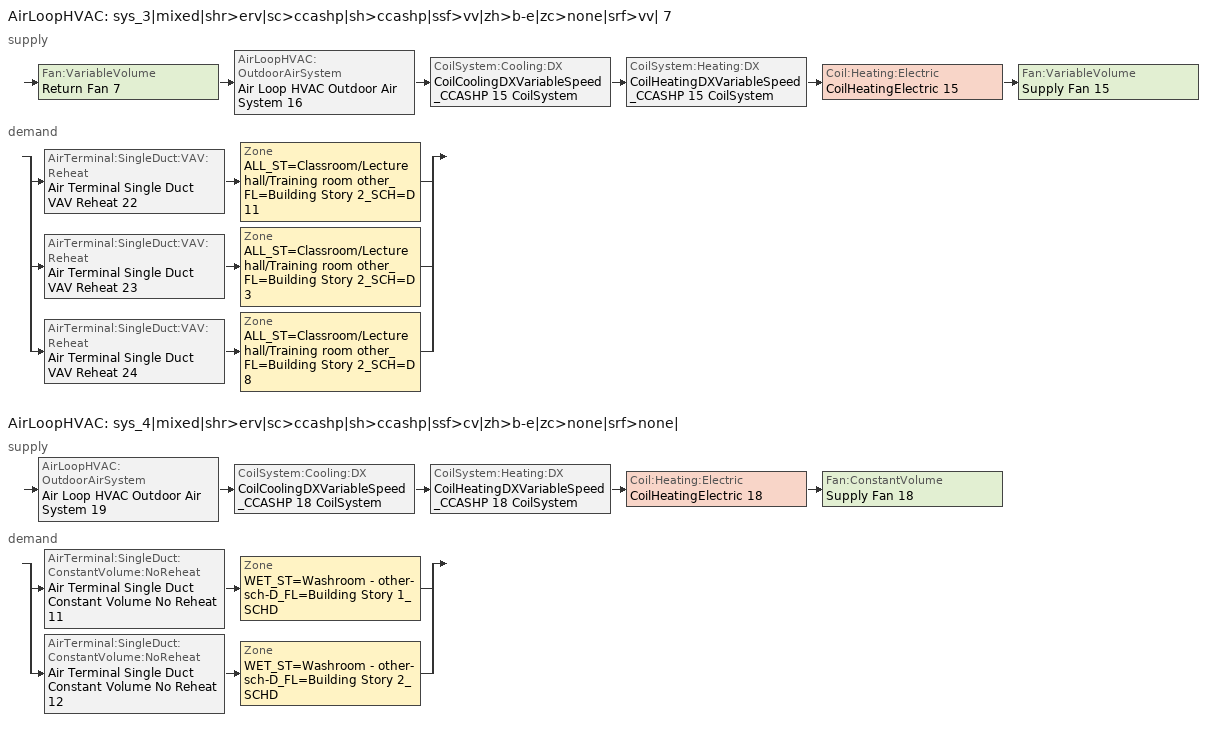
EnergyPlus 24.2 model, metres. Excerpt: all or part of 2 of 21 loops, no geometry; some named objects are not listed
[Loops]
AirLoopHVAC 'sys_3|mixed|shr>erv|sc>ccashp|sh>ccashp|ssf>vv|zh>b-e|zc>none|srf>vv| 7'
 supply: Fan:VariableVolume 'Return Fan 7' > AirLoopHVAC:OutdoorAirSystem 'Air Loop HVAC Outdoor Air System 16' > CoilSystem:Cooling:DX 'CoilCoolingDXVariableSpeed_CCASHP 15 CoilSystem' > CoilSystem:Heating:DX 'CoilHeatingDXVariableSpeed_CCASHP 15 CoilSystem' > Coil:Heating:Electric 'CoilHeatingElectric 15' > Fan:VariableVolume 'Supply Fan 15'
 demand: split
  | AirTerminal:SingleDuct:VAV:Reheat 'Air Terminal Single Duct VAV Reheat 22' > Zone 'ALL_ST=Classroom/Lecture hall/Training room other_FL=Building Story 2_SCH=D 11'
  | AirTerminal:SingleDuct:VAV:Reheat 'Air Terminal Single Duct VAV Reheat 23' > Zone 'ALL_ST=Classroom/Lecture hall/Training room other_FL=Building Story 2_SCH=D 3'
  | AirTerminal:SingleDuct:VAV:Reheat 'Air Terminal Single Duct VAV Reheat 24' > Zone 'ALL_ST=Classroom/Lecture hall/Training room other_FL=Building Story 2_SCH=D 8'
AirLoopHVAC 'sys_4|mixed|shr>erv|sc>ccashp|sh>ccashp|ssf>cv|zh>b-e|zc>none|srf>none|'
 supply: AirLoopHVAC:OutdoorAirSystem 'Air Loop HVAC Outdoor Air System 19' > CoilSystem:Cooling:DX 'CoilCoolingDXVariableSpeed_CCASHP 18 CoilSystem' > CoilSystem:Heating:DX 'CoilHeatingDXVariableSpeed_CCASHP 18 CoilSystem' > Coil:Heating:Electric 'CoilHeatingElectric 18' > Fan:ConstantVolume 'Supply Fan 18'
 demand: split
  | AirTerminal:SingleDuct:ConstantVolume:NoReheat 'Air Terminal Single Duct Constant Volume No Reheat 11' > Zone 'WET_ST=Washroom - other-sch-D_FL=Building Story 1_SCHD'
  | AirTerminal:SingleDuct:ConstantVolume:NoReheat 'Air Terminal Single Duct Constant Volume No Reheat 12' > Zone 'WET_ST=Washroom - other-sch-D_FL=Building Story 2_SCHD'
[ZoneControl:Thermostat] Temperature Difference Between Cutout And Setpoint {deltaC}=0
Name | Zone or ZoneList | Control Type Schedule | Control 1
ALL_ST=Classroom/Lecture hall/Training room other_FL=Building Story 2_SCH=D 11 Thermostat | ALL_ST=Classroom/Lecture hall/Training room other_FL=Building Story 2_SCH=D 11 | ALL_ST=Classroom/Lecture hall/Training room other_FL=Building Story 2_SCH=D 11 Thermostat Schedule | Space Function Classroom/Lecture hall/Training room other Thermostat 71
ALL_ST=Classroom/Lecture hall/Training room other_FL=Building Story 2_SCH=D 3 Thermostat | ALL_ST=Classroom/Lecture hall/Training room other_FL=Building Story 2_SCH=D 3 | ALL_ST=Classroom/Lecture hall/Training room other_FL=Building Story 2_SCH=D 3 Thermostat Schedule | Space Function Classroom/Lecture hall/Training room other Thermostat 53
ALL_ST=Classroom/Lecture hall/Training room other_FL=Building Story 2_SCH=D 8 Thermostat | ALL_ST=Classroom/Lecture hall/Training room other_FL=Building Story 2_SCH=D 8 | ALL_ST=Classroom/Lecture hall/Training room other_FL=Building Story 2_SCH=D 8 Thermostat Schedule | Space Function Classroom/Lecture hall/Training room other Thermostat 58
WET_ST=Washroom - other-sch-D_FL=Building Story 1_SCHD Thermostat | WET_ST=Washroom - other-sch-D_FL=Building Story 1_SCHD | WET_ST=Washroom - other-sch-D_FL=Building Story 1_SCHD Thermostat Schedule | Space Function Washroom - other-sch-D Thermostat 5
WET_ST=Washroom - other-sch-D_FL=Building Story 2_SCHD Thermostat | WET_ST=Washroom - other-sch-D_FL=Building Story 2_SCHD | WET_ST=Washroom - other-sch-D_FL=Building Story 2_SCHD Thermostat Schedule | Space Function Washroom - other-sch-D Thermostat 6
[ThermostatSetpoint:DualSetpoint] Heating Setpoint Temperature Schedule=NECB-D-Thermostat Setpoint-Heating; Cooling Setpoint Temperature Schedule=NECB-D-Thermostat Setpoint-Cooling
Space Function Classroom/Lecture hall/Training room other Thermostat 71; Space Function Classroom/Lecture hall/Training room other Thermostat 53; Space Function Classroom/Lecture hall/Training room other Thermostat 58; Space Function Washroom - other-sch-D Thermostat 5; Space Function Washroom - other-sch-D Thermostat 6
[AirTerminal:SingleDuct:ConstantVolume:NoReheat] Availability Schedule=Always On Discrete; Maximum Air Flow Rate {m3/s}=AutoSize
Air Terminal Single Duct Constant Volume No Reheat 11; Air Terminal Single Duct Constant Volume No Reheat 12
[ZoneHVAC:Baseboard:Convective:Electric] Availability Schedule=Always On Discrete; Heating Design Capacity {W}=Autosize; Efficiency=1
ZoneHVACBaseboardConvectiveElectric 29; ZoneHVACBaseboardConvectiveElectric 30; ZoneHVACBaseboardConvectiveElectric 31; ZoneHVACBaseboardConvectiveElectric 34; ZoneHVACBaseboardConvectiveElectric 35
[Zone equipment]
ALL_ST=Classroom/Lecture hall/Training room other_FL=Building Story 2_SCH=D 11: Air Terminal Single Duct VAV Reheat 22, ZoneHVACBaseboardConvectiveElectric 29
ALL_ST=Classroom/Lecture hall/Training room other_FL=Building Story 2_SCH=D 3: Air Terminal Single Duct VAV Reheat 23, ZoneHVACBaseboardConvectiveElectric 30
ALL_ST=Classroom/Lecture hall/Training room other_FL=Building Story 2_SCH=D 8: Air Terminal Single Duct VAV Reheat 24, ZoneHVACBaseboardConvectiveElectric 31
WET_ST=Washroom - other-sch-D_FL=Building Story 1_SCHD: Air Terminal Single Duct Constant Volume No Reheat 11, ZoneHVACBaseboardConvectiveElectric 34
WET_ST=Washroom - other-sch-D_FL=Building Story 2_SCHD: Air Terminal Single Duct Constant Volume No Reheat 12, ZoneHVACBaseboardConvectiveElectric 35
[Sizing:Zone] Zone Cooling Design Supply Air Temperature Input Method=TemperatureDifference; Zone Cooling Design Supply Air Temperature {C}=13; Zone Cooling Design Supply Air Temperature Difference {deltaC}=11; Zone Heating Design Supply Air Temperature Input Method=TemperatureDifference; Zone Heating Design Supply Air Temperature {C}=43; Zone Heating Design Supply Air Temperature Difference {deltaC}=21; Zone Cooling Design Supply Air Humidity Ratio {kgWater/kgDryAir}=0.0085; Zone Heating Design Supply Air Humidity Ratio {kgWater/kgDryAir}=0.008; Zone Heating Sizing Factor=1.3; Zone Cooling Sizing Factor=1.1; Cooling Design Air Flow Method=DesignDay; Cooling Design Air Flow Rate {m3/s}=0; Cooling Minimum Air Flow per Zone Floor Area {m3/s-m2}=0.000762; Cooling Minimum Air Flow {m3/s}=0; Cooling Minimum Air Flow Fraction=0; Heating Design Air Flow Method=DesignDay; Heating Design Air Flow Rate {m3/s}=0; Heating Maximum Air Flow per Zone Floor Area {m3/s-m2}=0.002032; Heating Maximum Air Flow {m3/s}=0.141576; Heating Maximum Air Flow Fraction=0.3; Account for Dedicated Outdoor Air System=No; Zone Load Sizing Method=Sensible Load Only No Latent Load; Zone Latent Cooling Design Supply Air Humidity Ratio Input Method=HumidityRatioDifference; Zone Cooling Design Supply Air Humidity Ratio Difference {kgWater/kgDryAir}=0.005; Zone Latent Heating Design Supply Air Humidity Ratio Input Method=HumidityRatioDifference; Zone Humidification Design Supply Air Humidity Ratio Difference {kgWater/kgDryAir}=0.005; Type of Space Sum to Use=Coincident
Name | Design Specification Outdoor Air Object
ALL_ST=Classroom/Lecture hall/Training room other_FL=Building Story 2_SCH=D 11 | ALL_ST=Classroom/Lecture hall/Training room other_FL=Building Story 2_SCH=D 11 DSOA Space List
ALL_ST=Classroom/Lecture hall/Training room other_FL=Building Story 2_SCH=D 3 | ALL_ST=Classroom/Lecture hall/Training room other_FL=Building Story 2_SCH=D 3 DSOA Space List
ALL_ST=Classroom/Lecture hall/Training room other_FL=Building Story 2_SCH=D 8 | ALL_ST=Classroom/Lecture hall/Training room other_FL=Building Story 2_SCH=D 8 DSOA Space List
WET_ST=Washroom - other-sch-D_FL=Building Story 1_SCHD | WET_ST=Washroom - other-sch-D_FL=Building Story 1_SCHD DSOA Space List
WET_ST=Washroom - other-sch-D_FL=Building Story 2_SCHD | WET_ST=Washroom - other-sch-D_FL=Building Story 2_SCHD DSOA Space List
[Controller:MechanicalVentilation] Demand Controlled Ventilation=No; System Outdoor Air Method=ZoneSum
Name | Availability Schedule | Zone or ZoneList Name 1 | Design Specification Outdoor Air Object Name 1 | Zone or ZoneList Name 2 | Design Specification Outdoor Air Object Name 2 | Zone or ZoneList Name 3 | Design Specification Outdoor Air Object Name 3
Controller Mechanical Ventilation 16 | sys_3|mixed|shr>none|sc>ccashp|sh>ccashp|ssf>vv|zh>b-e|zc>none|srf>vv| 7 Occ Sch | ALL_ST=Classroom/Lecture hall/Training room other_FL=Building Story 2_SCH=D 11 | Space Function Classroom/Lecture hall/Training room other Ventilation | ALL_ST=Classroom/Lecture hall/Training room other_FL=Building Story 2_SCH=D 3 | Space Function Classroom/Lecture hall/Training room other Ventilation | ALL_ST=Classroom/Lecture hall/Training room other_FL=Building Story 2_SCH=D 8 | Space Function Classroom/Lecture hall/Training room other Ventilation
Controller Mechanical Ventilation 19 | sys_4|mixed|shr>none|sc>ccashp|sh>ccashp|ssf>cv|zh>b-e|zc>none|srf>none| Occ Sch | WET_ST=Washroom - other-sch-D_FL=Building Story 1_SCHD | Space Function Washroom - other-sch-D Ventilation | WET_ST=Washroom - other-sch-D_FL=Building Story 2_SCHD | Space Function Washroom - other-sch-D Ventilation
[DesignSpecification:OutdoorAir] Outdoor Air Method=Sum; Outdoor Air Flow per Zone {m3/s}=0; Outdoor Air Flow Air Changes per Hour {1/hr}=0
Name | Outdoor Air Flow per Person {m3/s-person} | Outdoor Air Flow per Zone Floor Area {m3/s-m2}
Space Function Classroom/Lecture hall/Training room other Ventilation | 0.018567 | 0.0003048
Space Function Washroom - other-sch-D Ventilation | 0 | 0.00508
[DesignSpecification:OutdoorAir:SpaceList]
Name | Space Name 1 | Space Design Specification Outdoor Air Object Name 1
ALL_ST=Classroom/Lecture hall/Training room other_FL=Building Story 2_SCH=D 11 DSOA Space List | Mult_Class_2_Pod_3_ZN_1_FLR_2 | Space Function Classroom/Lecture hall/Training room other Ventilation
ALL_ST=Classroom/Lecture hall/Training room other_FL=Building Story 2_SCH=D 3 DSOA Space List | Mult_Class_2_Pod_2_ZN_1_FLR_2 | Space Function Classroom/Lecture hall/Training room other Ventilation
ALL_ST=Classroom/Lecture hall/Training room other_FL=Building Story 2_SCH=D 8 DSOA Space List | Mult_Class_2_Pod_1_ZN_1_FLR_2 | Space Function Classroom/Lecture hall/Training room other Ventilation
WET_ST=Washroom - other-sch-D_FL=Building Story 1_SCHD DSOA Space List | Bathrooms_ZN_1_FLR_1 | Space Function Washroom - other-sch-D Ventilation
WET_ST=Washroom - other-sch-D_FL=Building Story 2_SCHD DSOA Space List | Bathrooms_ZN_1_FLR_2 | Space Function Washroom - other-sch-D Ventilation
[AirTerminal:SingleDuct:VAV:Reheat] Availability Schedule=Always On Discrete; Maximum Air Flow Rate {m3/s}=Autosize; Zone Minimum Air Flow Input Method=Constant; Constant Minimum Air Flow Fraction=0.3; Fixed Minimum Air Flow Rate {m3/s}=0; Maximum Hot Water or Steam Flow Rate {m3/s}=Autosize; Minimum Hot Water or Steam Flow Rate {m3/s}=0; Convergence Tolerance=0.001; Damper Heating Action=Normal; Maximum Flow per Zone Floor Area During Reheat {m3/s-m2}=Autocalculate; Maximum Flow Fraction During Reheat=0.5; Maximum Reheat Air Temperature {C}=43
Name | Reheat Coil
Air Terminal Single Duct VAV Reheat 22 | Coil Heating Electric 22
Air Terminal Single Duct VAV Reheat 23 | Coil Heating Electric 23
Air Terminal Single Duct VAV Reheat 24 | Coil Heating Electric 24
[Coil:Heating:Electric] Availability Schedule=Always On Discrete; Efficiency=1
Name | Nominal Capacity {W}
Coil Heating Electric 22 | 47502.5
Coil Heating Electric 23 | 47427.1
Coil Heating Electric 24 | 47425.2
CoilHeatingElectric 15; CoilHeatingElectric 18 | Autosize
[AirLoopHVAC] Design Supply Air Flow Rate {m3/s}=AutoSize; Design Return Air Flow Fraction of Supply Air Flow=1
sys_3|mixed|shr>erv|sc>ccashp|sh>ccashp|ssf>vv|zh>b-e|zc>none|srf>vv| 7; sys_4|mixed|shr>erv|sc>ccashp|sh>ccashp|ssf>cv|zh>b-e|zc>none|srf>none|
[Sizing:System] Type of Load to Size On=Sensible; Design Outdoor Air Flow Rate {m3/s}=Autosize; Central Heating Maximum System Air Flow Ratio=1; Preheat Design Temperature {C}=7; Preheat Design Humidity Ratio {kgWater/kgDryAir}=0.008; Precool Design Temperature {C}=13; Precool Design Humidity Ratio {kgWater/kgDryAir}=0.008; Central Cooling Design Supply Air Temperature {C}=13; Central Heating Design Supply Air Temperature {C}=43; Type of Zone Sum to Use=NonCoincident; 100% Outdoor Air in Cooling=No; 100% Outdoor Air in Heating=No; Central Cooling Design Supply Air Humidity Ratio {kgWater/kgDryAir}=0.0085; Central Heating Design Supply Air Humidity Ratio {kgWater/kgDryAir}=0.008; Cooling Supply Air Flow Rate Method=DesignDay; Cooling Supply Air Flow Rate {m3/s}=0; Cooling Supply Air Flow Rate Per Floor Area {m3/s-m2}=0.00996765; Cooling Fraction of Autosized Cooling Supply Air Flow Rate=1; Cooling Supply Air Flow Rate Per Unit Cooling Capacity {m3/s-W}=3.94755e-05; Heating Supply Air Flow Rate Method=DesignDay; Heating Supply Air Flow Rate {m3/s}=0; Heating Supply Air Flow Rate Per Floor Area {m3/s-m2}=0.00996765; Heating Fraction of Autosized Heating Supply Air Flow Rate=1; Heating Fraction of Autosized Cooling Supply Air Flow Rate=1; Heating Supply Air Flow Rate Per Unit Heating Capacity {m3/s-W}=3.15882e-05; System Outdoor Air Method=ZoneSum; Zone Maximum Outdoor Air Fraction=1; Cooling Design Capacity Method=CoolingDesignCapacity; Cooling Design Capacity {W}=Autosize; Cooling Design Capacity Per Floor Area {W/m2}=234.7; Fraction of Autosized Cooling Design Capacity=1; Heating Design Capacity Method=HeatingDesignCapacity; Heating Design Capacity {W}=Autosize; Heating Design Capacity Per Floor Area {W/m2}=157; Fraction of Autosized Heating Design Capacity=1; Central Cooling Capacity Control Method=OnOff; Occupant Diversity=Autosize
sys_3|mixed|shr>erv|sc>ccashp|sh>ccashp|ssf>vv|zh>b-e|zc>none|srf>vv| 7; sys_4|mixed|shr>erv|sc>ccashp|sh>ccashp|ssf>cv|zh>b-e|zc>none|srf>none|
[Controller:OutdoorAir] Minimum Outdoor Air Flow Rate {m3/s}=Autosize; Maximum Outdoor Air Flow Rate {m3/s}=Autosize; Economizer Control Type=DifferentialEnthalpy; Economizer Control Action Type=ModulateFlow; Lockout Type=NoLockout; Minimum Limit Type=FixedMinimum; High Humidity Control=No; High Humidity Outdoor Air Flow Ratio=1; Control High Indoor Humidity Based on Outdoor Humidity Ratio=Yes; Heat Recovery Bypass Control Type=BypassWhenOAFlowGreaterThanMinimum; Economizer Operation Staging=InterlockedWithMechanicalCooling
Name | Minimum Outdoor Air Schedule | Mechanical Ventilation Controller
Controller Outdoor Air 16 | sys_3|mixed|shr>none|sc>ccashp|sh>ccashp|ssf>vv|zh>b-e|zc>none|srf>vv| 7 Occ Sch | Controller Mechanical Ventilation 16
Controller Outdoor Air 19 | sys_4|mixed|shr>none|sc>ccashp|sh>ccashp|ssf>cv|zh>b-e|zc>none|srf>none| Occ Sch | Controller Mechanical Ventilation 19
[HeatExchanger:AirToAir:SensibleAndLatent] Availability Schedule=Always On Discrete; Nominal Supply Air Flow Rate {m3/s}=Autosize; Sensible Effectiveness at 100% Heating Air Flow=0.5; Latent Effectiveness at 100% Heating Air Flow=0.5; Sensible Effectiveness at 100% Cooling Air Flow=0.5; Latent Effectiveness at 100% Cooling Air Flow=0.5; Supply Air Outlet Temperature Control=Yes; Heat Exchanger Type=Rotary; Frost Control Type=ExhaustOnly; Threshold Temperature {C}=-23.3; Initial Defrost Time Fraction=0.167; Rate of Defrost Time Fraction Increase {1/K}=1.44; Economizer Lockout=Yes
Name | Nominal Electric Power {W} | Sensible Effectiveness of Heating Air Flow Curve | Latent Effectiveness of Heating Air Flow Curve | Sensible Effectiveness of Cooling Air Flow Curve | Latent Effectiveness of Cooling Air Flow Curve
sys_3|mixed|shr>none|sc>ccashp|sh>ccashp|ssf>vv|zh>b-e|zc>none|srf>vv| 7 ERV | 2905.68 | sys_3|mixed|shr>none|sc>ccashp|sh>ccashp|ssf>vv|zh>b-e|zc>none|srf>vv| 7 ERV_SensHeatEff 1 | sys_3|mixed|shr>none|sc>ccashp|sh>ccashp|ssf>vv|zh>b-e|zc>none|srf>vv| 7 ERV_LatHeatEff 1 | sys_3|mixed|shr>none|sc>ccashp|sh>ccashp|ssf>vv|zh>b-e|zc>none|srf>vv| 7 ERV_SensCoolEff 1 | sys_3|mixed|shr>none|sc>ccashp|sh>ccashp|ssf>vv|zh>b-e|zc>none|srf>vv| 7 ERV_LatCoolEff 1
sys_4|mixed|shr>none|sc>ccashp|sh>ccashp|ssf>cv|zh>b-e|zc>none|srf>none| ERV | 1580.858 | sys_4|mixed|shr>none|sc>ccashp|sh>ccashp|ssf>cv|zh>b-e|zc>none|srf>none| ERV_SensHeatEff 1 | sys_4|mixed|shr>none|sc>ccashp|sh>ccashp|ssf>cv|zh>b-e|zc>none|srf>none| ERV_LatHeatEff 1 | sys_4|mixed|shr>none|sc>ccashp|sh>ccashp|ssf>cv|zh>b-e|zc>none|srf>none| ERV_SensCoolEff 1 | sys_4|mixed|shr>none|sc>ccashp|sh>ccashp|ssf>cv|zh>b-e|zc>none|srf>none| ERV_LatCoolEff 1
[SetpointManager:OutdoorAirPretreat] Control Variable=Temperature; Minimum Setpoint Temperature {C}=-99; Maximum Setpoint Temperature {C}=99; Minimum Setpoint Humidity Ratio {kgWater/kgDryAir}=1e-05; Maximum Setpoint Humidity Ratio {kgWater/kgDryAir}=1
Name | Setpoint Node or NodeList
Setpoint Manager Outdoor Air Pretreat 18 | sys_3|mixed|shr>none|sc>ccashp|sh>ccashp|ssf>vv|zh>b-e|zc>none|srf>vv| 7 ERV Primary Outlet Air Node
Setpoint Manager Outdoor Air Pretreat 19 | sys_4|mixed|shr>none|sc>ccashp|sh>ccashp|ssf>cv|zh>b-e|zc>none|srf>none| ERV Primary Outlet Air Node
[SetpointManager:MixedAir] Control Variable=Temperature
Name | Setpoint Node or NodeList
Return Fan 7 Outlet Air Node OS Default SPM | Return Fan 7 Outlet Air Node
sys_3|mixed|shr>erv|sc>ccashp|sh>ccashp|ssf>vv|zh>b-e|zc>none|srf>vv| 7 Mixed Air Node OS Default SPM | sys_3|mixed|shr>erv|sc>ccashp|sh>ccashp|ssf>vv|zh>b-e|zc>none|srf>vv| 7 Mixed Air Node
CoilCoolingDXVariableSpeed_CCASHP 15 Outlet Air Node OS Default SPM | CoilCoolingDXVariableSpeed_CCASHP 15 Outlet Air Node
CoilHeatingDXVariableSpeed_CCASHP 15 Outlet Air Node OS Default SPM | CoilHeatingDXVariableSpeed_CCASHP 15 Outlet Air Node
sys_4|mixed|shr>erv|sc>ccashp|sh>ccashp|ssf>cv|zh>b-e|zc>none|srf>none| Mixed Air Node OS Default SPM | sys_4|mixed|shr>erv|sc>ccashp|sh>ccashp|ssf>cv|zh>b-e|zc>none|srf>none| Mixed Air Node
CoilCoolingDXVariableSpeed_CCASHP 18 Outlet Air Node OS Default SPM | CoilCoolingDXVariableSpeed_CCASHP 18 Outlet Air Node
CoilHeatingDXVariableSpeed_CCASHP 18 Outlet Air Node OS Default SPM | CoilHeatingDXVariableSpeed_CCASHP 18 Outlet Air Node
CoilHeatingElectric 18 Outlet Air Node OS Default SPM | CoilHeatingElectric 18 Outlet Air Node
[CoilSystem:Cooling:DX]
Name | Cooling Coil
CoilCoolingDXVariableSpeed_CCASHP 15 CoilSystem | CoilCoolingDXVariableSpeed_CCASHP 15
CoilCoolingDXVariableSpeed_CCASHP 18 CoilSystem | CoilCoolingDXVariableSpeed_CCASHP 18
[Coil:Cooling:DX:VariableSpeed] Number of Speeds=1; Nominal Speed Level=1; Rated Air Flow Rate At Selected Nominal Speed Level {m3/s}=AutoSize; Nominal Time for Condensate to Begin Leaving the Coil {s}=0; Initial Moisture Evaporation Rate Divided by Steady-State AC Latent Capacity=0; Maximum Cycling Rate {cycles/hr}=2.5; Latent Capacity Time Constant {s}=60; Fan Delay Time {s}=60; Energy Part Load Fraction Curve=Mitsubishi Hyper Heating VRF Outdoor Unit CPLFFPLR curve; Condenser Type=AirCooled; Evaporative Condenser Pump Rated Power Consumption {W}=0; Crankcase Heater Capacity {W}=1e-06; Maximum Outdoor Dry-Bulb Temperature for Crankcase Heater Operation {C}=10; Minimum Outdoor Dry-Bulb Temperature for Compressor Operation {C}=-25; Basin Heater Capacity {W/K}=0; Basin Heater Setpoint Temperature {C}=2; Speed Reference Unit Gross Rated Total Cooling Capacity 1 {W}=8914.19; Speed Reference Unit Gross Rated Sensible Heat Ratio 1=0.79; Speed Reference Unit Gross Rated Cooling COP 1 {W/W}=3.76; Speed Reference Unit Rated Air Flow Rate 1 {m3/s}=0.944; Speed Rated Evaporator Fan Power Per Volume Flow Rate 2017 1 {W/(m3/s)}=773.3; Speed Rated Evaporator Fan Power Per Volume Flow Rate 2023 1 {W/(m3/s)}=934.4; Speed Total Cooling Capacity Function of Temperature Curve Name 1=Mitsubishi Hyper Heating VRF Outdoor Unit CCAPFT curve; Speed Total Cooling Capacity Function of Air Flow Fraction Curve Name 1=Mitsubishi Hyper Heating VRF Outdoor Unit CCAPFFF curve; Speed Energy Input Ratio Function of Temperature Curve Name 1=Mitsubishi Hyper Heating VRF Outdoor Unit CEIRFT curve; Speed Energy Input Ratio Function of Air Flow Fraction Curve Name 1=Mitsubishi Hyper Heating VRF Outdoor Unit CEIRFFF curve
Name | Gross Rated Total Cooling Capacity At Selected Nominal Speed Level {W}
CoilCoolingDXVariableSpeed_CCASHP 15 | 254238
CoilCoolingDXVariableSpeed_CCASHP 18 | 89415
[CoilSystem:Heating:DX]
Name | Heating Coil
CoilHeatingDXVariableSpeed_CCASHP 15 CoilSystem | CoilHeatingDXVariableSpeed_CCASHP 15
CoilHeatingDXVariableSpeed_CCASHP 18 CoilSystem | CoilHeatingDXVariableSpeed_CCASHP 18
[Coil:Heating:DX:VariableSpeed] Number of Speeds=1; Nominal Speed Level=1; Rated Air Flow Rate At Selected Nominal Speed Level {m3/s}=AutoSize; Energy Part Load Fraction Curve=Mitsubishi Hyper Heating VRF Outdoor Unit HPLFFPLR curve; Defrost Energy Input Ratio Function of Temperature Curve=Mitsubishi Hyper Heating VRF Outdoor Unit Defrost HEIRFT curve; Minimum Outdoor Dry-Bulb Temperature for Compressor Operation {C}=-25; Maximum Outdoor Dry-Bulb Temperature for Defrost Operation {C}=5; Crankcase Heater Capacity {W}=1e-06; Maximum Outdoor Dry-Bulb Temperature for Crankcase Heater Operation {C}=10; Defrost Strategy=ReverseCycle; Defrost Control=OnDemand; Defrost Time Period Fraction=0.166667; Resistive Defrost Heater Capacity {W}=AutoSize; Speed Reference Unit Gross Rated Heating Capacity 1 {W}=9124.85; Speed Reference Unit Rated Air Flow Rate 1 {m3/s}=0.653; Speed Rated Supply Air Fan Power Per Volume Flow Rate 2017 1 {W/(m3/s)}=773.3; Speed Rated Supply Air Fan Power Per Volume Flow Rate 2023 1 {W/(m3/s)}=934.4; Speed Heating Capacity Function of Temperature Curve Name 1=Mitsubishi Hyper Heating VRF Outdoor Unit HCAPFT curve; Speed Total  Heating Capacity Function of Air Flow Fraction Curve Name 1=Mitsubishi Hyper Heating VRF Outdoor Unit HCAPFFF curve; Speed Energy Input Ratio Function of Temperature Curve Name 1=Mitsubishi Hyper Heating VRF Outdoor Unit HEIRFT curve; Speed Energy Input Ratio Function of Air Flow Fraction Curve Name 1=Mitsubishi Hyper Heating VRF Outdoor Unit HEIRFFF curve
Name | Rated Heating Capacity At Selected Nominal Speed Level {W} | Speed Reference Unit Gross Rated Heating COP 1 {W/W}
CoilHeatingDXVariableSpeed_CCASHP 15 | 254238 | 4.61871
CoilHeatingDXVariableSpeed_CCASHP 18 | 89415 | 4.29576
[Fan:ConstantVolume]
Supply Fan 18: Availability Schedule=sys_4|mixed|shr>none|sc>ccashp|sh>ccashp|ssf>cv|zh>b-e|zc>none|srf>none| Occ Sch; Fan Total Efficiency=0.39975; Pressure Rise {Pa}=640; Maximum Flow Rate {m3/s}=AutoSize; Motor Efficiency=0.615; Motor In Airstream Fraction=1
[SetpointManager:SingleZone:Reheat]
Setpoint Manager Single Zone Reheat 11: Control Variable=Temperature; Minimum Supply Air Temperature {C}=13; Maximum Supply Air Temperature {C}=43; Control Zone=WET_ST=Washroom - other-sch-D_FL=Building Story 1_SCHD; Setpoint Node or NodeList=sys_4|mixed|shr>erv|sc>ccashp|sh>ccashp|ssf>cv|zh>b-e|zc>none|srf>none| Supply Outlet Node
[Fan:VariableVolume] Availability Schedule=sys_3|mixed|shr>none|sc>ccashp|sh>ccashp|ssf>vv|zh>b-e|zc>none|srf>vv| 7 Occ Sch; Maximum Flow Rate {m3/s}=AutoSize; Fan Power Minimum Flow Rate Input Method=Fraction; Fan Power Minimum Air Flow Rate {m3/s}=0; Motor In Airstream Fraction=1; Fan Power Coefficient 5=0
Name | Fan Total Efficiency | Pressure Rise {Pa} | Fan Power Minimum Flow Fraction | Motor Efficiency | Fan Power Coefficient 1 | Fan Power Coefficient 2 | Fan Power Coefficient 3 | Fan Power Coefficient 4
Return Fan 7 | 0.299975 | 250 | 0.68 | 0.4615 | -2.4176 | 9.5874 | -11.559 | 5.4009
Supply Fan 15 | 0.549965 | 1000 | 0.5 | 0.8461 | -4.1457 | 16.803 | -19.471 | 7.8488
[SetpointManager:Warmest]
Setpoint Manager Warmest 8: Control Variable=Temperature; HVAC Air Loop=sys_3|mixed|shr>erv|sc>ccashp|sh>ccashp|ssf>vv|zh>b-e|zc>none|srf>vv| 7; Minimum Setpoint Temperature {C}=13; Maximum Setpoint Temperature {C}=22; Strategy=MaximumTemperature; Setpoint Node or NodeList=sys_3|mixed|shr>erv|sc>ccashp|sh>ccashp|ssf>vv|zh>b-e|zc>none|srf>vv| 7 Supply Outlet Node
[Schedule:Day:Interval]
NECB-D-Thermostat Setpoint-Heating Sun|Hol Day; NECB-D-Thermostat Setpoint-Heating Sat Day: No, 24:00, 18
NECB-D-Thermostat Setpoint-Heating Default|Wkdy Day; NECB-D-Thermostat Setpoint-Heating Default: No, 07:00, 18, 08:00, 20, 23:00, 22, 24:00, 18
NECB-D-Thermostat Setpoint-Cooling Sun|Hol Day; NECB-D-Thermostat Setpoint-Cooling Sat Day: No, 24:00, 35
NECB-D-Thermostat Setpoint-Cooling Default|Wkdy Day; NECB-D-Thermostat Setpoint-Cooling Default: No, 07:00, 35, 23:00, 24, 24:00, 35
Schedule Day 40; Schedule Day 39; Schedule Day 42; Schedule Day 41: No, 24:00, 0
sys_3|mixed|shr>none|sc>ccashp|sh>ccashp|ssf>vv|zh>b-e|zc>none|srf>vv| 7 Occ Sch Default; sys_4|mixed|shr>none|sc>ccashp|sh>ccashp|ssf>cv|zh>b-e|zc>none|srf>none| Occ Sch Default: No, 09:00, 0, 18:00, 1, 19:00, 0, 22:00, 1, 24:00, 0
sys_3|mixed|shr>none|sc>ccashp|sh>ccashp|ssf>vv|zh>b-e|zc>none|srf>vv| 7 Occ Sch Summer Design Day; sys_3|mixed|shr>none|sc>ccashp|sh>ccashp|ssf>vv|zh>b-e|zc>none|srf>vv| 7 Occ Sch Winter Design Day; sys_4|mixed|shr>none|sc>ccashp|sh>ccashp|ssf>cv|zh>b-e|zc>none|srf>none| Occ Sch Summer Design Day; sys_4|mixed|shr>none|sc>ccashp|sh>ccashp|ssf>cv|zh>b-e|zc>none|srf>none| Occ Sch Winter Design Day: No, 24:00, 1
[Schedule:Week:Daily]
NECB-D-Thermostat Setpoint-Heating Week Rule - Jan1-Dec31: NECB-D-Thermostat Setpoint-Heating Sun|Hol Day, NECB-D-Thermostat Setpoint-Heating Default|Wkdy Day, NECB-D-Thermostat Setpoint-Heating Default|Wkdy Day, NECB-D-Thermostat Setpoint-Heating Default|Wkdy Day, NECB-D-Thermostat Setpoint-Heating Default|Wkdy Day, NECB-D-Thermostat Setpoint-Heating Default|Wkdy Day, NECB-D-Thermostat Setpoint-Heating Sat Day, NECB-D-Thermostat Setpoint-Heating Default, NECB-D-Thermostat Setpoint-Heating Default, NECB-D-Thermostat Setpoint-Heating Default, NECB-D-Thermostat Setpoint-Heating Default, NECB-D-Thermostat Setpoint-Heating Default
NECB-D-Thermostat Setpoint-Cooling Week Rule - Jan1-Dec31: NECB-D-Thermostat Setpoint-Cooling Sun|Hol Day, NECB-D-Thermostat Setpoint-Cooling Default|Wkdy Day, NECB-D-Thermostat Setpoint-Cooling Default|Wkdy Day, NECB-D-Thermostat Setpoint-Cooling Default|Wkdy Day, NECB-D-Thermostat Setpoint-Cooling Default|Wkdy Day, NECB-D-Thermostat Setpoint-Cooling Default|Wkdy Day, NECB-D-Thermostat Setpoint-Cooling Sat Day, NECB-D-Thermostat Setpoint-Cooling Default, NECB-D-Thermostat Setpoint-Cooling Default, NECB-D-Thermostat Setpoint-Cooling Default, NECB-D-Thermostat Setpoint-Cooling Default, NECB-D-Thermostat Setpoint-Cooling Default
sys_3|mixed|shr>none|sc>ccashp|sh>ccashp|ssf>vv|zh>b-e|zc>none|srf>vv| 7 Occ Sch Week Rule - Jan1-Dec31: Schedule Day 40, sys_3|mixed|shr>none|sc>ccashp|sh>ccashp|ssf>vv|zh>b-e|zc>none|srf>vv| 7 Occ Sch Default, sys_3|mixed|shr>none|sc>ccashp|sh>ccashp|ssf>vv|zh>b-e|zc>none|srf>vv| 7 Occ Sch Default, sys_3|mixed|shr>none|sc>ccashp|sh>ccashp|ssf>vv|zh>b-e|zc>none|srf>vv| 7 Occ Sch Default, sys_3|mixed|shr>none|sc>ccashp|sh>ccashp|ssf>vv|zh>b-e|zc>none|srf>vv| 7 Occ Sch Default, sys_3|mixed|shr>none|sc>ccashp|sh>ccashp|ssf>vv|zh>b-e|zc>none|srf>vv| 7 Occ Sch Default, Schedule Day 39, sys_3|mixed|shr>none|sc>ccashp|sh>ccashp|ssf>vv|zh>b-e|zc>none|srf>vv| 7 Occ Sch Default, sys_3|mixed|shr>none|sc>ccashp|sh>ccashp|ssf>vv|zh>b-e|zc>none|srf>vv| 7 Occ Sch Summer Design Day, sys_3|mixed|shr>none|sc>ccashp|sh>ccashp|ssf>vv|zh>b-e|zc>none|srf>vv| 7 Occ Sch Winter Design Day, sys_3|mixed|shr>none|sc>ccashp|sh>ccashp|ssf>vv|zh>b-e|zc>none|srf>vv| 7 Occ Sch Default, sys_3|mixed|shr>none|sc>ccashp|sh>ccashp|ssf>vv|zh>b-e|zc>none|srf>vv| 7 Occ Sch Default
sys_4|mixed|shr>none|sc>ccashp|sh>ccashp|ssf>cv|zh>b-e|zc>none|srf>none| Occ Sch Week Rule - Jan1-Dec31: Schedule Day 42, sys_4|mixed|shr>none|sc>ccashp|sh>ccashp|ssf>cv|zh>b-e|zc>none|srf>none| Occ Sch Default, sys_4|mixed|shr>none|sc>ccashp|sh>ccashp|ssf>cv|zh>b-e|zc>none|srf>none| Occ Sch Default, sys_4|mixed|shr>none|sc>ccashp|sh>ccashp|ssf>cv|zh>b-e|zc>none|srf>none| Occ Sch Default, sys_4|mixed|shr>none|sc>ccashp|sh>ccashp|ssf>cv|zh>b-e|zc>none|srf>none| Occ Sch Default, sys_4|mixed|shr>none|sc>ccashp|sh>ccashp|ssf>cv|zh>b-e|zc>none|srf>none| Occ Sch Default, Schedule Day 41, sys_4|mixed|shr>none|sc>ccashp|sh>ccashp|ssf>cv|zh>b-e|zc>none|srf>none| Occ Sch Default, sys_4|mixed|shr>none|sc>ccashp|sh>ccashp|ssf>cv|zh>b-e|zc>none|srf>none| Occ Sch Summer Design Day, sys_4|mixed|shr>none|sc>ccashp|sh>ccashp|ssf>cv|zh>b-e|zc>none|srf>none| Occ Sch Winter Design Day, sys_4|mixed|shr>none|sc>ccashp|sh>ccashp|ssf>cv|zh>b-e|zc>none|srf>none| Occ Sch Default, sys_4|mixed|shr>none|sc>ccashp|sh>ccashp|ssf>cv|zh>b-e|zc>none|srf>none| Occ Sch Default
[Schedule:Year]
NECB-D-Thermostat Setpoint-Heating: NECB-D-Thermostat Setpoint-Heating Week Rule - Jan1-Dec31, 1, 1, 12, 31
NECB-D-Thermostat Setpoint-Cooling: NECB-D-Thermostat Setpoint-Cooling Week Rule - Jan1-Dec31, 1, 1, 12, 31
sys_3|mixed|shr>none|sc>ccashp|sh>ccashp|ssf>vv|zh>b-e|zc>none|srf>vv| 7 Occ Sch: sys_3|mixed|shr>none|sc>ccashp|sh>ccashp|ssf>vv|zh>b-e|zc>none|srf>vv| 7 Occ Sch Week Rule - Jan1-Dec31, 1, 1, 12, 31
sys_4|mixed|shr>none|sc>ccashp|sh>ccashp|ssf>cv|zh>b-e|zc>none|srf>none| Occ Sch: sys_4|mixed|shr>none|sc>ccashp|sh>ccashp|ssf>cv|zh>b-e|zc>none|srf>none| Occ Sch Week Rule - Jan1-Dec31, 1, 1, 12, 31
[Schedule:Compact]
ALL_ST=Classroom/Lecture hall/Training room other_FL=Building Story 2_SCH=D 11 Thermostat Schedule; ALL_ST=Classroom/Lecture hall/Training room other_FL=Building Story 2_SCH=D 3 Thermostat Schedule; ALL_ST=Classroom/Lecture hall/Training room other_FL=Building Story 2_SCH=D 8 Thermostat Schedule; WET_ST=Washroom - other-sch-D_FL=Building Story 1_SCHD Thermostat Schedule; WET_ST=Washroom - other-sch-D_FL=Building Story 2_SCHD Thermostat Schedule: Through: 12/31, For: AllDays, Until: 24:00, 4
[Schedule:Constant]
Always On Discrete: Hourly Value=1
[Table:Lookup]
Mitsubishi Hyper Heating VRF Outdoor Unit CPLFFPLR curve: Mitsubishi Hyper Heating VRF Outdoor Unit CPLFFPLR curve Independent Variable List, None, 1, Dimensionless, 0, 0, 0, 0, 0, 0, 0, 0, 0, 0
Mitsubishi Hyper Heating VRF Outdoor Unit HPLFFPLR curve: Mitsubishi Hyper Heating VRF Outdoor Unit HPLFFPLR curve Independent Variable List, None, 1, Dimensionless, 0, 0, 0, 0, 0, 0, 0, 0, 0
Mitsubishi Hyper Heating VRF Outdoor Unit Defrost HEIRFT curve: Mitsubishi Hyper Heating VRF Outdoor Unit Defrost HEIRFT curve Independent Variable List, None, 1, Dimensionless, 1, 1, 1, 1, 1, 1, 1, 1, 1, 1, 1, 1, 1, 1, 1, 1, 1, 1, 1, 1, 1, 1
sys_3|mixed|shr>none|sc>ccashp|sh>ccashp|ssf>vv|zh>b-e|zc>none|srf>vv| 7 ERV_SensHeatEff 1: sys_3|mixed|shr>none|sc>ccashp|sh>ccashp|ssf>vv|zh>b-e|zc>none|srf>vv| 7 ERV_SensHeatEff 1 Independent Variable List, DivisorOnly, 0.5, 0, 10, Dimensionless, 0.5, 0.5
sys_3|mixed|shr>none|sc>ccashp|sh>ccashp|ssf>vv|zh>b-e|zc>none|srf>vv| 7 ERV_LatHeatEff 1: sys_3|mixed|shr>none|sc>ccashp|sh>ccashp|ssf>vv|zh>b-e|zc>none|srf>vv| 7 ERV_LatHeatEff 1 Independent Variable List, DivisorOnly, 0.5, 0, 10, Dimensionless, 0.5, 0.5
sys_3|mixed|shr>none|sc>ccashp|sh>ccashp|ssf>vv|zh>b-e|zc>none|srf>vv| 7 ERV_SensCoolEff 1: sys_3|mixed|shr>none|sc>ccashp|sh>ccashp|ssf>vv|zh>b-e|zc>none|srf>vv| 7 ERV_SensCoolEff 1 Independent Variable List, DivisorOnly, 0.5, 0, 10, Dimensionless, 0.5, 0.5
sys_3|mixed|shr>none|sc>ccashp|sh>ccashp|ssf>vv|zh>b-e|zc>none|srf>vv| 7 ERV_LatCoolEff 1: sys_3|mixed|shr>none|sc>ccashp|sh>ccashp|ssf>vv|zh>b-e|zc>none|srf>vv| 7 ERV_LatCoolEff 1 Independent Variable List, DivisorOnly, 0.5, 0, 10, Dimensionless, 0.5, 0.5
sys_4|mixed|shr>none|sc>ccashp|sh>ccashp|ssf>cv|zh>b-e|zc>none|srf>none| ERV_SensHeatEff 1: sys_4|mixed|shr>none|sc>ccashp|sh>ccashp|ssf>cv|zh>b-e|zc>none|srf>none| ERV_SensHeatEff 1 Independent Variable List, DivisorOnly, 0.5, 0, 10, Dimensionless, 0.5, 0.5
sys_4|mixed|shr>none|sc>ccashp|sh>ccashp|ssf>cv|zh>b-e|zc>none|srf>none| ERV_LatHeatEff 1: sys_4|mixed|shr>none|sc>ccashp|sh>ccashp|ssf>cv|zh>b-e|zc>none|srf>none| ERV_LatHeatEff 1 Independent Variable List, DivisorOnly, 0.5, 0, 10, Dimensionless, 0.5, 0.5
sys_4|mixed|shr>none|sc>ccashp|sh>ccashp|ssf>cv|zh>b-e|zc>none|srf>none| ERV_SensCoolEff 1: sys_4|mixed|shr>none|sc>ccashp|sh>ccashp|ssf>cv|zh>b-e|zc>none|srf>none| ERV_SensCoolEff 1 Independent Variable List, DivisorOnly, 0.5, 0, 10, Dimensionless, 0.5, 0.5
sys_4|mixed|shr>none|sc>ccashp|sh>ccashp|ssf>cv|zh>b-e|zc>none|srf>none| ERV_LatCoolEff 1: sys_4|mixed|shr>none|sc>ccashp|sh>ccashp|ssf>cv|zh>b-e|zc>none|srf>none| ERV_LatCoolEff 1 Independent Variable List, DivisorOnly, 0.5, 0, 10, Dimensionless, 0.5, 0.5
[Table:IndependentVariableList]
Mitsubishi Hyper Heating VRF Outdoor Unit CPLFFPLR curve Independent Variable List: Mitsubishi Hyper Heating VRF Outdoor Unit CPLFFPLR curve_ind_1
Mitsubishi Hyper Heating VRF Outdoor Unit HPLFFPLR curve Independent Variable List: Mitsubishi Hyper Heating VRF Outdoor Unit HPLFFPLR curve_ind_1
Mitsubishi Hyper Heating VRF Outdoor Unit Defrost HEIRFT curve Independent Variable List: Mitsubishi Hyper Heating VRF Outdoor Unit Defrost HEIRFT curve_ind_1, Mitsubishi Hyper Heating VRF Outdoor Unit Defrost HEIRFT curve_ind_2
sys_3|mixed|shr>none|sc>ccashp|sh>ccashp|ssf>vv|zh>b-e|zc>none|srf>vv| 7 ERV_SensHeatEff 1 Independent Variable List: sys_3|mixed|shr>none|sc>ccashp|sh>ccashp|ssf>vv|zh>b-e|zc>none|srf>vv| 7 ERV_SensibleHeating_IndependentVariable
sys_3|mixed|shr>none|sc>ccashp|sh>ccashp|ssf>vv|zh>b-e|zc>none|srf>vv| 7 ERV_LatHeatEff 1 Independent Variable List: sys_3|mixed|shr>none|sc>ccashp|sh>ccashp|ssf>vv|zh>b-e|zc>none|srf>vv| 7 ERV_LatentHeating_IndependentVariable
sys_3|mixed|shr>none|sc>ccashp|sh>ccashp|ssf>vv|zh>b-e|zc>none|srf>vv| 7 ERV_SensCoolEff 1 Independent Variable List: sys_3|mixed|shr>none|sc>ccashp|sh>ccashp|ssf>vv|zh>b-e|zc>none|srf>vv| 7 ERV_SensibleCooling_IndependentVariable
sys_3|mixed|shr>none|sc>ccashp|sh>ccashp|ssf>vv|zh>b-e|zc>none|srf>vv| 7 ERV_LatCoolEff 1 Independent Variable List: sys_3|mixed|shr>none|sc>ccashp|sh>ccashp|ssf>vv|zh>b-e|zc>none|srf>vv| 7 ERV_LatentCooling_IndependentVariable
sys_4|mixed|shr>none|sc>ccashp|sh>ccashp|ssf>cv|zh>b-e|zc>none|srf>none| ERV_SensHeatEff 1 Independent Variable List: sys_4|mixed|shr>none|sc>ccashp|sh>ccashp|ssf>cv|zh>b-e|zc>none|srf>none| ERV_SensibleHeating_IndependentVariable
sys_4|mixed|shr>none|sc>ccashp|sh>ccashp|ssf>cv|zh>b-e|zc>none|srf>none| ERV_LatHeatEff 1 Independent Variable List: sys_4|mixed|shr>none|sc>ccashp|sh>ccashp|ssf>cv|zh>b-e|zc>none|srf>none| ERV_LatentHeating_IndependentVariable
sys_4|mixed|shr>none|sc>ccashp|sh>ccashp|ssf>cv|zh>b-e|zc>none|srf>none| ERV_SensCoolEff 1 Independent Variable List: sys_4|mixed|shr>none|sc>ccashp|sh>ccashp|ssf>cv|zh>b-e|zc>none|srf>none| ERV_SensibleCooling_IndependentVariable
sys_4|mixed|shr>none|sc>ccashp|sh>ccashp|ssf>cv|zh>b-e|zc>none|srf>none| ERV_LatCoolEff 1 Independent Variable List: sys_4|mixed|shr>none|sc>ccashp|sh>ccashp|ssf>cv|zh>b-e|zc>none|srf>none| ERV_LatentCooling_IndependentVariable
[Table:IndependentVariable]
Mitsubishi Hyper Heating VRF Outdoor Unit CPLFFPLR curve_ind_1: Linear, Constant, 0, 1, Dimensionless, 0.1, 0.2, 0.3, 0.4, 0.5, 0.556, 0.694, 0.833, 0.972, 1
Mitsubishi Hyper Heating VRF Outdoor Unit HPLFFPLR curve_ind_1: Linear, Constant, 0, 1, Dimensionless, 0.1, 0.2, 0.3, 0.4, 0.5, 0.555, 0.694, 0.833, 1
Mitsubishi Hyper Heating VRF Outdoor Unit Defrost HEIRFT curve_ind_1: Linear, Constant, 15, 27.2, Temperature, 15, 27.2
Mitsubishi Hyper Heating VRF Outdoor Unit Defrost HEIRFT curve_ind_2: Linear, Constant, -25, 6, Temperature, -25, -10, -8, -6, -4, -2, 0, 1, 2, 4, 6
sys_3|mixed|shr>none|sc>ccashp|sh>ccashp|ssf>vv|zh>b-e|zc>none|srf>vv| 7 ERV_SensibleHeating_IndependentVariable; sys_3|mixed|shr>none|sc>ccashp|sh>ccashp|ssf>vv|zh>b-e|zc>none|srf>vv| 7 ERV_LatentHeating_IndependentVariable; sys_3|mixed|shr>none|sc>ccashp|sh>ccashp|ssf>vv|zh>b-e|zc>none|srf>vv| 7 ERV_SensibleCooling_IndependentVariable; sys_3|mixed|shr>none|sc>ccashp|sh>ccashp|ssf>vv|zh>b-e|zc>none|srf>vv| 7 ERV_LatentCooling_IndependentVariable; sys_4|mixed|shr>none|sc>ccashp|sh>ccashp|ssf>cv|zh>b-e|zc>none|srf>none| ERV_SensibleHeating_IndependentVariable; sys_4|mixed|shr>none|sc>ccashp|sh>ccashp|ssf>cv|zh>b-e|zc>none|srf>none| ERV_LatentHeating_IndependentVariable; sys_4|mixed|shr>none|sc>ccashp|sh>ccashp|ssf>cv|zh>b-e|zc>none|srf>none| ERV_SensibleCooling_IndependentVariable; sys_4|mixed|shr>none|sc>ccashp|sh>ccashp|ssf>cv|zh>b-e|zc>none|srf>none| ERV_LatentCooling_IndependentVariable: Linear, Linear, 0, 10, Dimensionless, 0.75, 1
[Curve:Biquadratic] Minimum Value of x {BasedOnField A2}=15
Name | Coefficient1 Constant | Coefficient2 x | Coefficient3 x**2 | Coefficient4 y | Coefficient5 y**2 | Coefficient6 x*y | Maximum Value of x {BasedOnField A2} | Minimum Value of y {BasedOnField A3} | Maximum Value of y {BasedOnField A3}
Mitsubishi Hyper Heating VRF Outdoor Unit CCAPFT curve | 0.041806 | 0.0640406 | -0.000556932 | 0.00840778 | -0.00010814 | -0.000333479 | 24 | -5 | 43
Mitsubishi Hyper Heating VRF Outdoor Unit CEIRFT curve | 1.51115 | -0.0599811 | 0.000969596 | -0.00845921 | 0.000389855 | 0.000125837 | 24 | -5 | 43
Mitsubishi Hyper Heating VRF Outdoor Unit HCAPFT curve | 1.04243 | 0.0320234 | -0.00158028 | 0.0255781 | -0.000168303 | -0.00103771 | 27.2 | -25 | 15
Mitsubishi Hyper Heating VRF Outdoor Unit HEIRFT curve | 1.2246 | 0.0053626 | -0.000269902 | -0.0415824 | 0.000500483 | 0.000352842 | 27.2 | -25 | 15
[Curve:Quadratic] Coefficient3 x**2=0
Name | Coefficient1 Constant | Coefficient2 x | Minimum Value of x {BasedOnField A2} | Maximum Value of x {BasedOnField A2}
Mitsubishi Hyper Heating VRF Outdoor Unit CCAPFFF curve; Mitsubishi Hyper Heating VRF Outdoor Unit HCAPFFF curve | 0.8 | 0.2 | 0.5 | 1.5
Mitsubishi Hyper Heating VRF Outdoor Unit CEIRFFF curve; Mitsubishi Hyper Heating VRF Outdoor Unit HEIRFFF curve | 1 | 0 | 0 | 1
